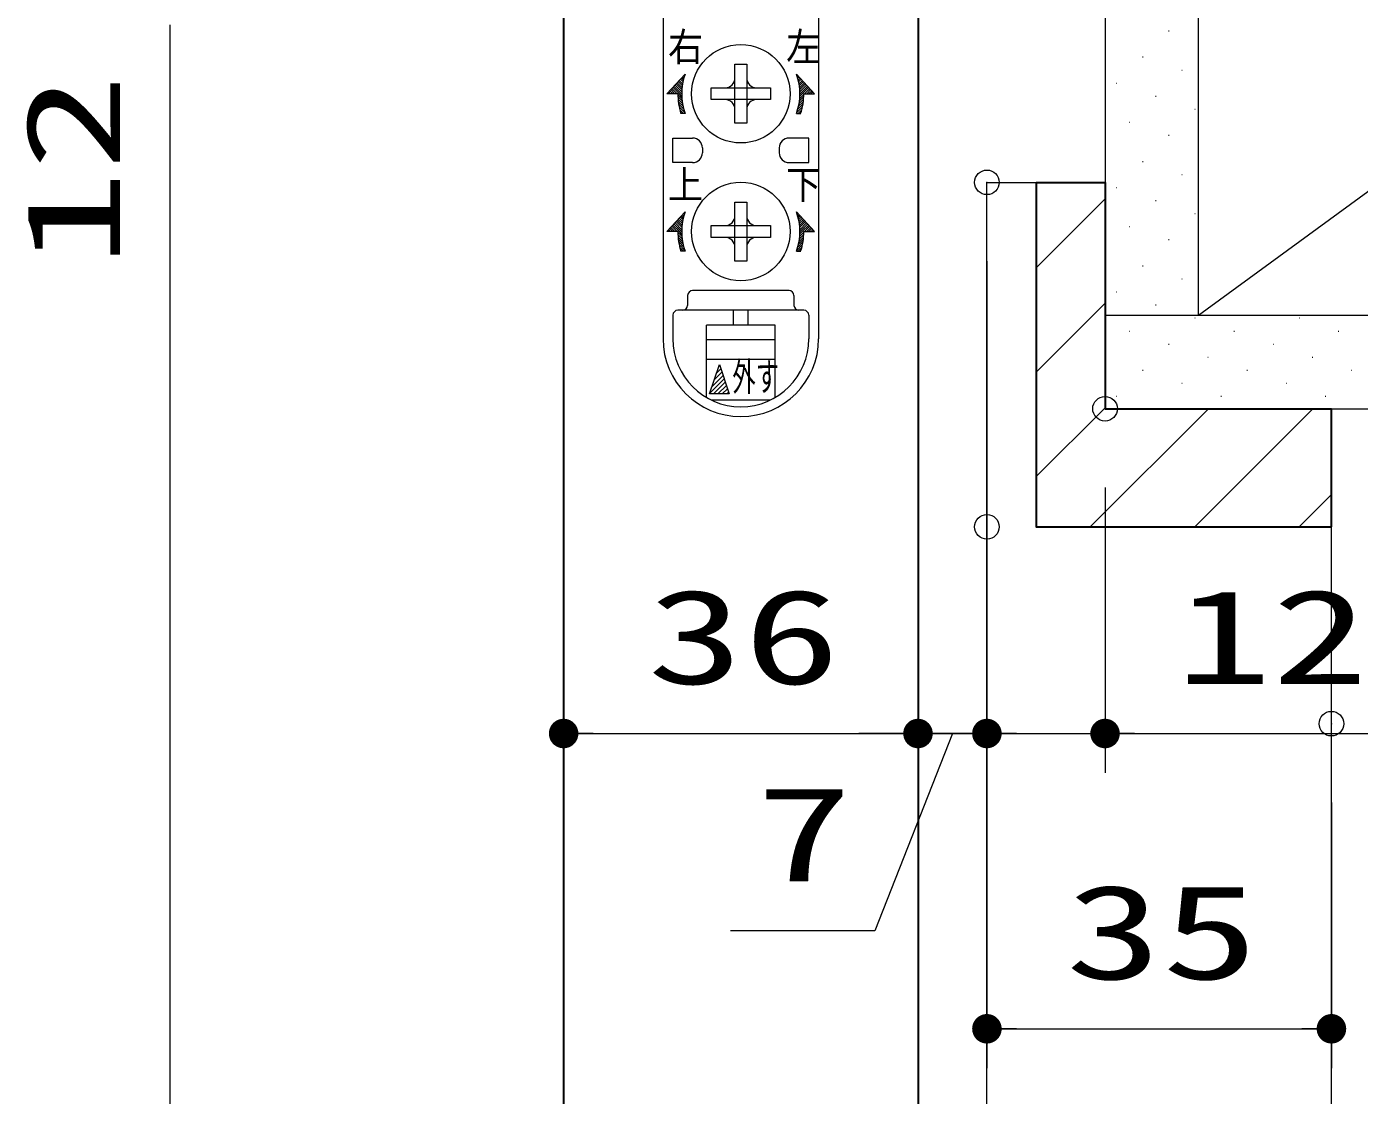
# Model space of a CAD drawing. Units: millimetres, scale not verified. Extents: x -1306 to 1306, y -607 to 607.
# Drawn here: x -593.1 to -457.7, y 276 to 384.6 of the extents above; entities that cross this region are included whole.
import ezdxf
from ezdxf.enums import TextEntityAlignment as Align

# ---------------------------------------------------------------- set-up
doc = ezdxf.new("R2010")
doc.units = ezdxf.units.MM
doc.header["$LTSCALE"] = 5
doc.header["$PDMODE"] = 32
doc.header["$PDSIZE"] = 2.5
for name, color, linetype, lineweight in [('0-1_線(黄)', 2, 'Continuous', 15), ('0-D_線(白)', 7, 'Continuous', 30), ('1-0_線(水)', 4, 'Continuous', 9), ('1-1_寸法線', 3, 'Continuous', 13), ('1-2_ハッチング', 6, 'Continuous', 9), ('1-4_DEFPOINTS', 7, 'Continuous', 5), ('1-5_0', 3, 'Continuous', 25)]:
    doc.layers.add(name, color=color, linetype=linetype, lineweight=lineweight)
doc.styles.add('ＭＳ ゴシック', font='')
doc.styles.get('ＭＳ ゴシック').set_extended_font_data('MS Gothic')

# ---------------------------------------------------------------- blocks, each defined once
blk = doc.blocks.new('_DOT')
at = {"layer": '1-5_0'}
blk.add_line((-2.5, 0), (-5, 0), dxfattribs=at)
for points in [[(0, 0), (-1.34, 2.111), (-1.064, 2.262)], [(0, 0), (-1.064, 2.262), (-0.773, 2.378)], [(0, 0), (-0.773, 2.378), (-0.468, 2.456)], [(0, 0), (-0.468, 2.456), (-0.157, 2.495)], [(0, 0), (-0.157, 2.495), (0.157, 2.495)], [(0, 0), (0.157, 2.495), (0.468, 2.456)], [(0, 0), (0.468, 2.456), (0.773, 2.378)], [(0, 0), (0.773, 2.378), (1.064, 2.262)], [(0, 0), (1.064, 2.262), (1.34, 2.111)], [(0, 0), (-2.5, 0), (-2.48, 0.313)], [(0, 0), (-2.48, -0.313), (-2.5, 0)], [(0, 0), (-2.48, 0.313), (-2.421, 0.622)], [(0, 0), (-2.421, -0.622), (-2.48, -0.313)], [(0, 0), (-2.421, 0.622), (-2.324, 0.92)], [(0, 0), (-2.324, -0.92), (-2.421, -0.622)], [(0, 0), (-2.324, 0.92), (-2.191, 1.204)], [(0, 0), (-2.191, -1.204), (-2.324, -0.92)], [(0, 0), (-2.191, 1.204), (-2.023, 1.469)], [(0, 0), (-2.023, -1.469), (-2.191, -1.204)], [(0, 0), (-2.023, 1.469), (-1.822, 1.711)], [(0, 0), (-1.822, -1.711), (-2.023, -1.469)], [(0, 0), (-1.822, 1.711), (-1.594, 1.926)], [(0, 0), (-1.594, -1.926), (-1.822, -1.711)], [(0, 0), (-1.594, 1.926), (-1.34, 2.111)], [(0, 0), (-1.34, -2.111), (-1.594, -1.926)], [(0, 0), (-1.064, -2.262), (-1.34, -2.111)], [(0, 0), (-0.773, -2.378), (-1.064, -2.262)], [(0, 0), (-0.468, -2.456), (-0.773, -2.378)], [(0, 0), (-0.157, -2.495), (-0.468, -2.456)], [(0, 0), (0.157, -2.495), (-0.157, -2.495)], [(0, 0), (1.34, 2.111), (1.594, 1.926)], [(0, 0), (1.594, 1.926), (1.822, 1.711)], [(0, 0), (1.822, 1.711), (2.023, 1.469)], [(0, 0), (2.023, 1.469), (2.191, 1.204)], [(0, 0), (2.191, 1.204), (2.324, 0.92)], [(0, 0), (2.324, 0.92), (2.421, 0.622)], [(0, 0), (2.421, 0.622), (2.48, 0.313)], [(0, 0), (2.48, 0.313), (2.5, 0)], [(0, 0), (0.468, -2.456), (0.157, -2.495)], [(0, 0), (0.773, -2.378), (0.468, -2.456)], [(0, 0), (1.064, -2.262), (0.773, -2.378)], [(0, 0), (1.34, -2.111), (1.064, -2.262)], [(0, 0), (1.594, -1.926), (1.34, -2.111)], [(0, 0), (1.822, -1.711), (1.594, -1.926)], [(0, 0), (2.023, -1.469), (1.822, -1.711)], [(0, 0), (2.191, -1.204), (2.023, -1.469)], [(0, 0), (2.324, -0.92), (2.191, -1.204)], [(0, 0), (2.421, -0.622), (2.324, -0.92)], [(0, 0), (2.48, -0.313), (2.421, -0.622)], [(0, 0), (2.5, 0), (2.48, -0.313)]]:
    blk.add_solid(points, dxfattribs=at)

msp = doc.modelspace()

# ---------------------------------------------------------------- linework, layer by layer
at = {"layer": '0-1_線(黄)'}
for p, q in [((-474.051, 355.258), (-474.051, 483.26)), ((-483.551, 397.26), (-483.551, 345.758)), ((-474.051, 355.258), (-433.051, 385.256)), ((-483.551, 355.258), (-423.551, 355.258)), ((-483.551, 345.758), (-423.551, 345.758))]:
    msp.add_line(p, q, dxfattribs=at)
at = {"layer": '0-D_線(白)'}
for p, q in [((-538.551, 387.76), (-538.551, 163.761)), ((-502.551, 387.76), (-502.551, 163.761)), ((-490.551, 368.758), (-483.551, 368.758)), ((-460.551, 333.758), (-460.551, 345.758))]:
    msp.add_line(p, q, dxfattribs=at)
for points in [[(-490.551, 368.758), (-490.551, 333.758), (-460.551, 333.758)], [(-483.551, 368.758), (-483.551, 345.758), (-460.551, 345.758)]]:
    msp.add_lwpolyline(points, dxfattribs=at)
at = {"layer": '1-0_線(水)'}
for p, q in [((-528.451, 387.76), (-528.451, 352.86)), ((-512.651, 387.76), (-512.651, 352.86)), ((-521.151, 380.76), (-520.551, 380.76)), ((-521.151, 379.36), (-521.151, 380.76)), ((-526.464, 378.775), (-526.803, 379.114)), ((-526.418, 378.953), (-526.695, 379.231)), ((-526.371, 379.131), (-526.588, 379.348)), ((-526.325, 379.309), (-526.48, 379.464)), ((-526.279, 379.488), (-526.372, 379.581)), ((-526.232, 379.666), (-526.265, 379.698)), ((-521.151, 378.36), (-521.151, 379.36)), ((-514.869, 379.666), (-514.837, 379.698)), ((-514.823, 379.488), (-514.729, 379.581)), ((-514.777, 379.309), (-514.622, 379.464)), ((-514.73, 379.131), (-514.514, 379.348)), ((-514.684, 378.953), (-514.406, 379.231)), ((-514.637, 378.775), (-514.299, 379.114)), ((-527.919, 377.76), (-527.987, 377.829)), ((-527.694, 377.76), (-527.88, 377.946)), ((-527.47, 377.76), (-527.772, 378.062)), ((-527.245, 377.76), (-527.664, 378.179)), ((-527.021, 377.76), (-527.557, 378.296)), ((-526.796, 377.76), (-527.449, 378.413)), ((-526.572, 377.76), (-527.341, 378.53)), ((-526.535, 377.948), (-527.234, 378.647)), ((-526.517, 378.155), (-527.126, 378.763)), ((-526.5, 378.361), (-527.018, 378.88)), ((-526.482, 378.568), (-526.911, 378.997)), ((-526.528, 377.492), (-526.796, 377.76)), ((-526.549, 377.737), (-526.572, 377.76)), ((-523.551, 377.16), (-523.551, 377.76)), ((-521.151, 377.76), (-521.151, 378.36)), ((-520.551, 378.36), (-519.951, 378.36)), ((-519.951, 378.36), (-518.951, 378.36)), ((-519.951, 377.76), (-519.951, 377.16)), ((-518.951, 378.36), (-517.551, 378.36)), ((-517.551, 378.36), (-517.551, 377.76)), ((-514.62, 378.568), (-514.191, 378.997)), ((-514.602, 378.361), (-514.083, 378.88)), ((-514.584, 378.155), (-513.976, 378.763)), ((-514.574, 377.492), (-514.306, 377.76)), ((-514.567, 377.948), (-513.868, 378.647)), ((-514.553, 377.737), (-514.53, 377.76)), ((-514.53, 377.76), (-513.76, 378.53)), ((-514.306, 377.76), (-513.653, 378.413)), ((-514.081, 377.76), (-513.545, 378.296)), ((-513.857, 377.76), (-513.437, 378.179)), ((-513.632, 377.76), (-513.33, 378.062)), ((-513.408, 377.76), (-513.222, 377.946)), ((-513.183, 377.76), (-513.114, 377.829)), ((-526.507, 377.246), (-526.945, 377.684)), ((-526.486, 377.001), (-526.925, 377.44)), ((-526.465, 376.756), (-526.906, 377.196)), ((-526.389, 376.454), (-526.887, 376.952)), ((-526.31, 376.151), (-526.859, 376.7)), ((-526.23, 375.847), (-526.787, 376.403)), ((-522.151, 377.16), (-523.551, 377.16)), ((-521.151, 377.16), (-522.151, 377.16)), ((-520.551, 377.16), (-521.151, 377.16)), ((-519.951, 377.16), (-519.951, 376.16)), ((-514.871, 375.847), (-514.315, 376.403)), ((-514.792, 376.151), (-514.243, 376.7)), ((-514.713, 376.454), (-514.215, 376.952)), ((-514.636, 376.756), (-514.196, 377.196)), ((-514.615, 377.001), (-514.176, 377.44)), ((-514.595, 377.246), (-514.157, 377.684)), ((-526.368, 375.76), (-526.715, 376.107)), ((-526.592, 375.76), (-526.643, 375.81)), ((-526.208, 375.76), (-526.63, 375.76)), ((-519.951, 376.16), (-519.951, 374.76)), ((-514.894, 375.76), (-514.471, 375.76)), ((-514.734, 375.76), (-514.387, 376.107)), ((-514.51, 375.76), (-514.459, 375.81)), ((-519.951, 374.76), (-520.551, 374.76)), ((-527.451, 373.26), (-525.451, 373.26)), ((-527.451, 370.76), (-527.451, 373.26)), ((-513.651, 373.26), (-515.651, 373.26)), ((-513.651, 370.76), (-513.651, 373.26)), ((-524.451, 372.26), (-524.451, 371.76)), ((-524.451, 372.26), (-524.451, 371.76)), ((-516.651, 372.26), (-516.651, 371.76)), ((-525.451, 370.76), (-527.451, 370.76)), ((-515.651, 370.76), (-513.651, 370.76)), ((-495.551, 163.761), (-495.551, 368.758)), ((-495.551, 368.758), (-490.551, 368.758)), ((-526.279, 365.488), (-526.372, 365.581)), ((-526.232, 365.666), (-526.265, 365.698)), ((-521.151, 366.76), (-520.551, 366.76)), ((-521.151, 365.36), (-521.151, 366.76)), ((-520.551, 366.76), (-519.951, 366.76)), ((-519.951, 366.76), (-519.951, 365.36)), ((-514.869, 365.666), (-514.837, 365.698)), ((-514.823, 365.488), (-514.729, 365.581)), ((-527.021, 363.76), (-527.557, 364.296)), ((-526.796, 363.76), (-527.449, 364.413)), ((-526.572, 363.76), (-527.341, 364.53)), ((-526.535, 363.948), (-527.234, 364.647)), ((-526.517, 364.155), (-527.126, 364.763)), ((-526.5, 364.361), (-527.018, 364.88)), ((-526.482, 364.568), (-526.911, 364.997)), ((-526.464, 364.775), (-526.803, 365.114)), ((-526.418, 364.953), (-526.695, 365.231)), ((-526.371, 365.131), (-526.588, 365.348)), ((-526.325, 365.309), (-526.48, 365.464)), ((-521.151, 364.36), (-521.151, 365.36)), ((-521.151, 363.76), (-521.151, 364.36)), ((-520.551, 364.36), (-519.951, 364.36)), ((-519.951, 364.36), (-518.951, 364.36)), ((-518.951, 364.36), (-517.551, 364.36)), ((-517.551, 364.36), (-517.551, 363.76)), ((-514.777, 365.309), (-514.622, 365.464)), ((-514.73, 365.131), (-514.514, 365.348)), ((-514.684, 364.953), (-514.406, 365.231)), ((-514.637, 364.775), (-514.299, 365.114)), ((-514.62, 364.568), (-514.191, 364.997)), ((-514.602, 364.361), (-514.083, 364.88)), ((-514.584, 364.155), (-513.976, 364.763)), ((-514.567, 363.948), (-513.868, 364.647)), ((-514.53, 363.76), (-513.76, 364.53)), ((-514.306, 363.76), (-513.653, 364.413)), ((-514.081, 363.76), (-513.545, 364.296)), ((-527.919, 363.76), (-527.987, 363.829)), ((-527.694, 363.76), (-527.88, 363.946)), ((-527.47, 363.76), (-527.772, 364.062)), ((-527.245, 363.76), (-527.664, 364.179)), ((-526.507, 363.246), (-526.945, 363.684)), ((-526.486, 363.001), (-526.925, 363.44)), ((-526.465, 362.756), (-526.906, 363.196)), ((-526.389, 362.454), (-526.887, 362.952)), ((-526.528, 363.492), (-526.796, 363.76)), ((-526.549, 363.737), (-526.572, 363.76)), ((-523.551, 363.16), (-523.551, 363.76)), ((-522.151, 363.16), (-523.551, 363.16)), ((-521.151, 363.16), (-522.151, 363.16)), ((-520.551, 363.16), (-521.151, 363.16)), ((-519.951, 363.76), (-519.951, 363.16)), ((-519.951, 363.16), (-519.951, 362.16)), ((-514.713, 362.454), (-514.215, 362.952)), ((-514.636, 362.756), (-514.196, 363.196)), ((-514.615, 363.001), (-514.176, 363.44)), ((-514.595, 363.246), (-514.157, 363.684)), ((-514.574, 363.492), (-514.306, 363.76)), ((-514.553, 363.737), (-514.53, 363.76)), ((-513.857, 363.76), (-513.437, 364.179)), ((-513.632, 363.76), (-513.33, 364.062)), ((-513.408, 363.76), (-513.222, 363.946)), ((-513.183, 363.76), (-513.114, 363.829)), ((-526.31, 362.151), (-526.859, 362.7)), ((-526.23, 361.847), (-526.787, 362.403)), ((-526.368, 361.76), (-526.715, 362.107)), ((-526.592, 361.76), (-526.643, 361.81)), ((-526.208, 361.76), (-526.63, 361.76)), ((-519.951, 362.16), (-519.951, 360.76)), ((-514.894, 361.76), (-514.471, 361.76)), ((-514.871, 361.847), (-514.315, 362.403)), ((-514.792, 362.151), (-514.243, 362.7)), ((-514.734, 361.76), (-514.387, 362.107)), ((-514.51, 361.76), (-514.459, 361.81)), ((-519.951, 360.76), (-520.551, 360.76)), ((-515.651, 357.76), (-525.451, 357.76)), ((-525.951, 357.26), (-525.951, 356.26)), ((-525.951, 356.76), (-525.951, 356.26)), ((-515.151, 357.26), (-515.151, 356.26)), ((-527.451, 355.26), (-527.451, 352.86)), ((-526.451, 355.76), (-526.951, 355.76)), ((-514.651, 355.76), (-526.451, 355.76)), ((-521.301, 354.26), (-521.301, 355.76)), ((-519.801, 354.26), (-519.801, 355.76)), ((-514.151, 355.76), (-514.651, 355.76)), ((-513.651, 355.26), (-513.651, 352.86)), ((-517.051, 352.76), (-524.051, 352.76)), ((-517.051, 350.76), (-524.051, 350.76)), ((-523.254, 348.687), (-522.467, 349.473)), ((-523.029, 349.36), (-522.579, 349.81)), ((-522.805, 350.034), (-522.692, 350.147)), ((-523.703, 347.34), (-522.243, 348.8)), ((-523.478, 348.013), (-522.355, 349.137)), ((-523.333, 347.26), (-522.13, 348.463)), ((-522.884, 347.26), (-522.018, 348.126)), ((-523.579, 346.66), (-517.523, 346.66)), ((-522.435, 347.26), (-521.906, 347.789)), ((-521.986, 347.26), (-521.794, 347.453)), ((-460.551, 333.758), (-460.551, 345.758)), ((-460.551, 163.761), (-460.551, 345.758))]:
    msp.add_line(p, q, dxfattribs=at)
for points in [[(-520.551, 380.76), (-519.951, 380.76), (-519.951, 379.36)], [(-526.951, 377.76), (-528.051, 377.76), (-526.208, 379.76)], [(-519.951, 379.36), (-519.951, 378.36), (-519.951, 377.76)], [(-514.151, 377.76), (-513.051, 377.76), (-514.894, 379.76)], [(-523.551, 377.76), (-523.551, 378.36), (-522.151, 378.36)], [(-522.151, 378.36), (-521.151, 378.36), (-520.551, 378.36)], [(-521.151, 376.16), (-521.151, 377.16), (-521.151, 377.76)], [(-517.551, 377.76), (-517.551, 377.16), (-518.951, 377.16)], [(-518.951, 377.16), (-519.951, 377.16), (-520.551, 377.16)], [(-520.551, 374.76), (-521.151, 374.76), (-521.151, 376.16)], [(-526.951, 363.76), (-528.051, 363.76), (-526.208, 365.76)], [(-514.151, 363.76), (-513.051, 363.76), (-514.894, 365.76)], [(-523.551, 363.76), (-523.551, 364.36), (-522.151, 364.36)], [(-522.151, 364.36), (-521.151, 364.36), (-520.551, 364.36)], [(-519.951, 365.36), (-519.951, 364.36), (-519.951, 363.76)], [(-521.151, 362.16), (-521.151, 363.16), (-521.151, 363.76)], [(-518.951, 363.16), (-519.951, 363.16), (-520.551, 363.16)], [(-517.551, 363.76), (-517.551, 363.16), (-518.951, 363.16)], [(-520.551, 360.76), (-521.151, 360.76), (-521.151, 362.16)], [(-517.051, 346.913), (-517.051, 350.76), (-517.051, 354.26), (-524.051, 354.26)], [(-524.051, 346.913), (-524.051, 350.76), (-524.051, 354.26)]]:
    msp.add_lwpolyline(points, dxfattribs=at)
msp.add_lwpolyline([(-523.729, 347.26), (-522.729, 350.26), (-521.729, 347.26)], close=True, dxfattribs=at)
for centre in [(-520.551, 377.76), (-520.551, 363.76)]:
    msp.add_circle(centre, 5, dxfattribs=at)
for centre, radius, start, end in [((-520.551, 377.76), 6, 160.52878, 199.47122), ((-522.151, 379.36), 1, 270, 0), ((-518.951, 379.36), 1, 180, 270), ((-520.551, 377.76), 6, 340.52878, 19.47122), ((-520.551, 377.76), 6.4, 180, 198.20996), ((-520.551, 377.76), 6.4, 341.79004, 0), ((-522.151, 376.16), 1, 0, 90), ((-518.951, 376.16), 1, 90, 180), ((-525.451, 372.26), 1, 0, 90), ((-515.651, 372.26), 1, 90, 180), ((-525.451, 371.76), 1, 270, 0), ((-515.651, 371.76), 1, 180, 270), ((-520.551, 363.76), 6, 160.52878, 199.47122), ((-520.551, 363.76), 6, 340.52878, 19.47122), ((-522.151, 365.36), 1, 270, 0), ((-518.951, 365.36), 1, 180, 270), ((-520.551, 363.76), 6.4, 180, 198.20996), ((-522.151, 362.16), 1, 0, 90), ((-518.951, 362.16), 1, 90, 180), ((-520.551, 363.76), 6.4, 341.79004, 0), ((-525.451, 357.26), 0.5, 90, 180), ((-515.651, 357.26), 0.5, 0, 90), ((-526.451, 356.26), 0.5, 270, 0), ((-514.651, 356.26), 0.5, 180, 270), ((-526.951, 355.26), 0.5, 90, 180), ((-514.151, 355.26), 0.5, 0, 90), ((-520.551, 352.86), 7.9, 180, 0), ((-520.551, 352.86), 6.9, 180, 0)]:
    msp.add_arc(centre, radius, start, end, dxfattribs=at)
at = {"layer": '1-1_寸法線'}
for p, q in [((-578.571, 384.76), (-578.571, 358.998)), ((-578.571, 384.76), (-578.571, -65.24)), ((-538.551, 379.76), (-538.551, 308.76)), ((-502.551, 379.76), (-502.551, 308.76)), ((-502.551, 379.76), (-502.551, 308.76)), ((-495.551, 360.758), (-495.551, 308.76)), ((-495.551, 360.758), (-495.551, 308.76)), ((-483.551, 337.758), (-483.551, 308.76)), ((-495.551, 325.758), (-495.551, 278.76)), ((-535.551, 312.76), (-505.551, 312.76)), ((-505.551, 312.76), (-508.551, 312.76)), ((-502.551, 312.76), (-495.551, 312.76)), ((-502.551, 312.76), (-495.551, 312.76)), ((-498.551, 312.76), (-501.551, 312.76)), ((-495.551, 312.76), (-483.551, 312.76)), ((-492.551, 312.76), (-489.551, 312.76)), ((-480.551, 312.76), (-454.789, 312.76)), ((-460.551, 305.76), (-460.551, 278.76)), ((-492.551, 282.76), (-463.551, 282.76))]:
    msp.add_line(p, q, dxfattribs=at)
msp.add_lwpolyline([(-499.051, 312.76), (-506.926, 292.725), (-521.592, 292.725)], dxfattribs=at)
at = {"layer": '1-2_ハッチング'}
for p, q in [((-477.088, 384.147), (-477.038, 384.147)), ((-479.74, 381.496), (-479.69, 381.496)), ((-475.763, 380.17), (-475.713, 380.17)), ((-482.392, 378.844), (-482.342, 378.844)), ((-478.414, 377.518), (-478.364, 377.518)), ((-474.437, 376.192), (-474.387, 376.192)), ((-481.066, 374.866), (-481.016, 374.866)), ((-477.088, 373.541), (-477.038, 373.541)), ((-479.74, 370.889), (-479.69, 370.889)), ((-475.763, 369.563), (-475.713, 369.563)), ((-490.551, 360.078), (-483.551, 367.078)), ((-482.392, 368.237), (-482.342, 368.237)), ((-478.414, 366.911), (-478.364, 366.911)), ((-474.437, 365.586), (-474.387, 365.586)), ((-481.066, 364.26), (-481.016, 364.26)), ((-477.088, 362.934), (-477.038, 362.934)), ((-479.74, 360.282), (-479.69, 360.282)), ((-475.763, 358.956), (-475.713, 358.956)), ((-482.392, 357.631), (-482.342, 357.631)), ((-490.551, 349.471), (-483.551, 356.471)), ((-478.414, 356.305), (-478.364, 356.305)), ((-474.437, 354.979), (-474.387, 354.979)), ((-474.437, 354.979), (-474.387, 354.979)), ((-463.83, 354.979), (-463.78, 354.979)), ((-481.066, 353.653), (-481.016, 353.653)), ((-470.459, 353.653), (-470.409, 353.653)), ((-459.853, 353.653), (-459.803, 353.653)), ((-477.088, 352.327), (-477.038, 352.327)), ((-466.482, 352.327), (-466.432, 352.327)), ((-473.111, 351.002), (-473.061, 351.002)), ((-462.504, 351.002), (-462.454, 351.002)), ((-479.74, 349.676), (-479.69, 349.676)), ((-469.133, 349.676), (-469.083, 349.676)), ((-458.527, 349.676), (-458.477, 349.676)), ((-475.763, 348.35), (-475.713, 348.35)), ((-465.156, 348.35), (-465.106, 348.35)), ((-482.392, 347.024), (-482.342, 347.024)), ((-471.785, 347.024), (-471.735, 347.024)), ((-461.178, 347.024), (-461.128, 347.024)), ((-490.551, 338.865), (-483.551, 345.865)), ((-485.051, 333.758), (-473.051, 345.758)), ((-474.445, 333.758), (-462.445, 345.758)), ((-463.838, 333.758), (-460.551, 337.045))]:
    msp.add_line(p, q, dxfattribs=at)
at = {"layer": '1-4_DEFPOINTS'}
for p in [(-495.551, 368.758), (-483.551, 345.758), (-495.551, 333.758), (-460.551, 313.76), (-502.551, 312.76), (-495.551, 312.76), (-483.551, 312.76), (-460.551, 282.76)]:
    msp.add_point(p, dxfattribs=at)

# ---------------------------------------------------------------- block references
at = {"layer": '1-1_寸法線', "xscale": 0.6, "yscale": 0.6, "rotation": 180}
for p in [(-538.551, 312.76), (-495.551, 312.76), (-483.551, 312.76), (-495.551, 282.76)]:
    msp.add_blockref('_DOT', p, dxfattribs=at)
at = {"layer": '1-1_寸法線', "xscale": 0.6, "yscale": 0.6}
for p in [(-502.551, 312.76), (-502.551, 312.76), (-495.551, 312.76), (-460.551, 282.76)]:
    msp.add_blockref('_DOT', p, dxfattribs=at)

# ---------------------------------------------------------------- texts
at = {"layer": '1-0_線(水)', "style": 'ＭＳ ゴシック'}
for s, height, width, p in [('右', 2.896, 0.9, (-527.951, 380.205)), ('左', 2.896, 0.9, (-515.951, 380.205)), ('上', 2.896, 0.9, (-527.951, 366.205)), ('下', 2.896, 0.9, (-515.951, 366.205)), ('外す', 2.886, 0.6, (-521.409, 346.705))]:
    msp.add_text(s, height=height, dxfattribs=dict(at, width=width)).set_placement(p, align=Align.BOTTOM_LEFT)
at = {"layer": '1-1_寸法線', "style": 'ＭＳ ゴシック', "width": 1.5}
msp.add_text('12', height=9.604, rotation=90, dxfattribs=at).set_placement((-580.72, 360.141), align=Align.BOTTOM_LEFT)
for s, p in [('36', (-530.075, 314.909)), ('12', (-476.408, 314.909)), ('7', (-519.021, 294.875)), ('35', (-487.575, 284.909))]:
    msp.add_text(s, height=9.604, dxfattribs=at).set_placement(p, align=Align.BOTTOM_LEFT)

doc.saveas('drawing.dxf')
